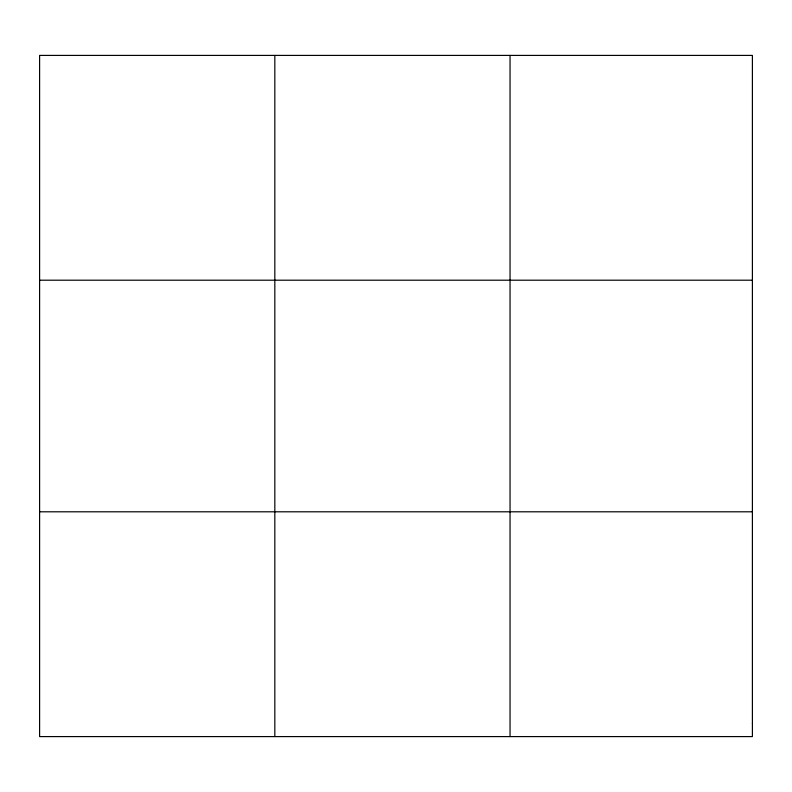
<?xml version="1.0" encoding="UTF-8"?>
<svg xmlns="http://www.w3.org/2000/svg" width="792" height="792" viewBox="0 0 792 792"><rect width="100%" height="100%" fill="white"/><g stroke="black" fill="none" stroke-linecap="round" stroke-linejoin="round"><path stroke-width="1.19" d="M274.824 736.59L274.824 55.41M510.048 736.59L510.048 55.41M39.6 280.2L752.4 280.2M39.6 511.8L752.4 511.8M752.4 723.363L752.4 736.59L39.6 736.59L39.6 55.41L752.4 55.41L752.4 723.363"/></g></svg>
